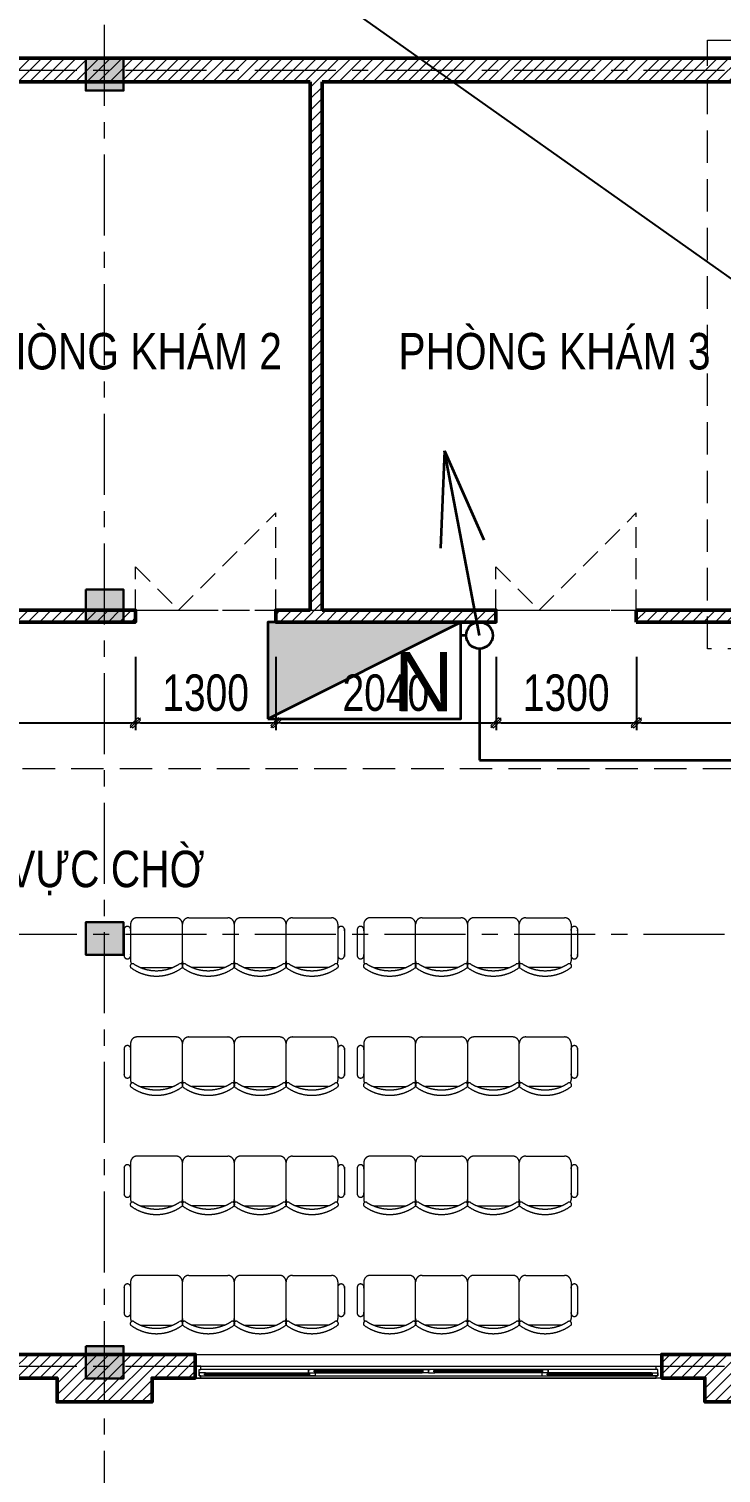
# Model space of a CAD drawing. Header units: millimetres. Extents: x 1109421 to 1726579, y -247837 to 144927.
# Drawn here: x 1552673 to 1559085, y -172402 to -159032 of the extents above; entities that cross this region are included whole.
import ezdxf

# ---------------------------------------------------------------- set-up
doc = ezdxf.new("R2010")
doc.units = ezdxf.units.MM
doc.header["$LTSCALE"] = 600
doc.header["$MEASUREMENT"] = 0
doc.set_wipeout_variables(frame=1)
for name, pattern in [('00_Hidden', [2.4, 1.6, -0.8]), ('CENTER', [2, 1.25, -0.25, 0.25, -0.25]), ('HIDDEN', [0.375, 0.25, -0.125])]:
    doc.linetypes.add(name, pattern=pattern)
doc.layers.get('0').update_dxf_attribs({"lineweight": 0})
doc.layers.get('Defpoints').update_dxf_attribs({"lineweight": 0})
for name, color, linetype, lineweight in [('0.15_Cua', 144, 'Continuous', 15), ('cat1', 30, 'Continuous', 50), ('cat2', 22, 'Continuous', 30), ('dim', 144, 'Continuous', 13), ('hatch1', 136, 'Continuous', 9), ('LC MANH DUT', 35, 'HIDDEN', 5), ('LC Text2', 7, 'Continuous', 25), ('Noi that', 35, 'Continuous', 9), ('PCCC - CHUA CHAY - ONG D80', 30, 'Continuous', 35), ('PCCC - CHUACHAY - ONG D40', 6, 'Continuous', 35), ('PCCC - CHUACHAY - THIETBI', 1, 'Continuous', 35), ('PCCC-CHUACHAY-THIETBI', 1, 'Continuous', 35), ('thay1', 63, 'Continuous', 18), ('truc', 76, 'CENTER', 9)]:
    doc.layers.add(name, color=color, linetype=linetype, lineweight=lineweight)
doc.layers.add('KCS_Plotter', color=11, linetype='Continuous', plot=False)
doc.styles.add('chu theo TCVN', font='arial.ttf')
doc.styles.add('HOATBIF', font='hoatbif.shx', dxfattribs={"width": 0.8})
doc.styles.add('T2', font='VHARIAL.TTF', dxfattribs={"width": 0.8})
doc.dimstyles.new('1-135', dxfattribs={"dimscale": 135, "dimtxt": 2.5, "dimasz": 0.35, "dimexe": 0.5, "dimexo": 0, "dimgap": 0.8, "dimtad": 1, "dimdec": 0, "dimzin": 0, "dimdsep": 46, "dimtxsty": 'HOATBIF', "dimblk1": 'DOT', "dimblk2": 'DOT', "dimsah": 1, "dimcen": -1, "dimdle": 1, "dimclrd": 256, "dimclre": 256, "dimclrt": 4, "dimadec": 3, "dimazin": 2, "dimtfac": 0.333333, "dimtdec": 0, "dimtix": 1, "dimtmove": 2, "dimatfit": 3, "dimldrblk": 'DOT', "dimfxl": 1, "dimtvp": 0.833333, "dimtolj": 1, "dimtzin": 0, "dimarcsym": 0})

# ---------------------------------------------------------------- blocks, each defined once
blk = doc.blocks.new('HOP CUU HOA')
at = {"layer": 'PCCC-CHUACHAY-THIETBI'}
blk.add_hatch(color=256, dxfattribs=at).paths.add_polyline_path([(8, 4), (0, 4), (0, 0)])
blk.add_line((0, 0), (8, 4), dxfattribs=at)
blk.add_lwpolyline([(0, 0), (8, 0), (8, 4), (0, 4)], close=True, dxfattribs=at)
blk = doc.blocks.new('dfdfdffđ')
at = {"layer": 'Noi that', "linetype": '00_Hidden'}
for p, q in [((954257, -6273), (954257, -6613)), ((954677, -6213), (954317, -6213)), ((954737, -6613), (954737, -6273)), ((954737, -6613), (954737, -6273)), ((954797, -6213), (955157, -6213)), ((955217, -6273), (955217, -6613)), ((955217, -6273), (955217, -6613)), ((955637, -6213), (955277, -6213)), ((955697, -6613), (955697, -6273)), ((955697, -6613), (955697, -6273)), ((955757, -6213), (956117, -6213)), ((956177, -6273), (956177, -6613)), ((954197, -6316), (954197, -6571)), ((956237, -6316), (956237, -6571)), ((954348, -6673), (954646, -6673)), ((955126, -6673), (954828, -6673)), ((955308, -6673), (955606, -6673)), ((956086, -6673), (955788, -6673))]:
    blk.add_line(p, q, dxfattribs=at)
for centre, radius, start, end in [((954317, -6273), 60, 90, 180), ((954677, -6273), 60, 0, 90), ((954797, -6273), 60, 90, 180), ((955157, -6273), 60, 0, 90), ((955277, -6273), 60, 90, 180), ((955637, -6273), 60, 0, 90), ((955757, -6273), 60, 90, 180), ((956117, -6273), 60, 0, 90), ((954227, -6324), 31.2, 343.7398, 196.2602), ((956207, -6324), 31.2, 343.7398, 196.2602), ((954227, -6562), 31.2, 163.7398, 16.2602), ((954275, -6660), 21.9, 57.9726, 216.6901), ((954317, -6613), 60, 180, 207.5844), ((954497, -6353), 400, 233.1301, 306.8699), ((954497, -6310), 393, 237.5758, 302.4242), ((954720, -6660), 21.9, 323.3099, 122.0274), ((954677, -6613), 60, 332.4156, 0), ((954755, -6660), 21.9, 57.9726, 216.6901), ((954797, -6613), 60, 180, 207.5844), ((954977, -6353), 400, 233.1301, 306.8699), ((954977, -6310), 393, 237.5758, 302.4242), ((955200, -6660), 21.9, 323.3099, 122.0274), ((955157, -6613), 60, 332.4156, 0), ((955235, -6660), 21.9, 57.9726, 216.6901), ((955277, -6613), 60, 180, 207.5844), ((955457, -6353), 400, 233.1301, 306.8699), ((955457, -6310), 393, 237.5758, 302.4242), ((955680, -6660), 21.9, 323.3099, 122.0274), ((955637, -6613), 60, 332.4156, 0), ((955715, -6660), 21.9, 57.9726, 216.6901), ((955757, -6613), 60, 180, 207.5844), ((955937, -6353), 400, 233.1301, 306.8699), ((955937, -6310), 393, 237.5758, 302.4242), ((956160, -6660), 21.9, 323.3099, 122.0274), ((956117, -6613), 60, 332.4156, 0), ((956207, -6562), 31.2, 163.7398, 16.2602)]:
    blk.add_arc(centre, radius, start, end, dxfattribs=at)
blk = doc.blocks.new('*U604')
for p, q in [((50, 0), (4270, 0)), ((50, -110), (4270, -110)), ((95, -20), (1050, -20)), ((1110, -50), (2100, -50)), ((1110, -80), (2100, -80)), ((3210, -50), (2220, -50)), ((3210, -80), (2220, -80)), ((4225, -20), (3270, -20)), ((4225, -50), (3270, -50))]:
    blk.add_line(p, q)
at = {"color": 8, "lineweight": 5}
for p, q in [((50, -20), (4270, -20)), ((4270, -80), (50, -80)), ((95, -30), (1050, -30)), ((95, -40), (1050, -40)), ((95, -50), (1050, -50)), ((1110, -60), (2100, -60)), ((1110, -70), (2100, -70)), ((3210, -60), (2220, -60)), ((3210, -70), (2220, -70)), ((4225, -30), (3270, -30)), ((4225, -40), (3270, -40))]:
    blk.add_line(p, q, dxfattribs=at)
for points in [[(50, -20), (35, -20), (35, -80), (50, -80), (50, -110), (0, -110), (0, 0), (0, 0), (0, 0), (50, 0), (50, -20), (35, -20)], [(4270, -20), (4285, -20), (4285, -80), (4270, -80), (4270, -110), (4320, -110), (4320, 0), (4320, 0), (4320, 0), (4270, 0), (4270, -20), (4285, -20)], [(95, -40), (95, -50), (35, -50), (35, -20), (95, -20), (95, -30), (85, -30), (85, -40), (95, -40)], [(1050, -40), (1050, -50), (1110, -50), (1110, -20), (1050, -20), (1050, -30), (1060, -30), (1060, -40), (1050, -40)], [(1110, -70), (1110, -80), (1050, -80), (1050, -50), (1110, -50), (1110, -60), (1100, -60), (1100, -70), (1110, -70)], [(1050, -50), (1050, -80), (1065, -80)], [(2100, -70), (2100, -80), (2160, -80), (2160, -50), (2100, -50), (2100, -60), (2110, -60), (2110, -70), (2100, -70)], [(2160, -50), (2160, -80), (2145, -80)], [(2160, -50), (2160, -80), (2175, -80)], [(2220, -70), (2220, -80), (2160, -80), (2160, -50), (2220, -50), (2220, -60), (2210, -60), (2210, -70), (2220, -70)], [(3270, -40), (3270, -50), (3210, -50), (3210, -20), (3270, -20), (3270, -30), (3260, -30), (3260, -40), (3270, -40)], [(3210, -70), (3210, -80), (3270, -80), (3270, -50), (3210, -50), (3210, -60), (3220, -60), (3220, -70), (3210, -70)], [(3270, -50), (3270, -80), (3255, -80)], [(4225, -40), (4225, -50), (4285, -50), (4285, -20), (4225, -20), (4225, -30), (4235, -30), (4235, -40), (4225, -40)]]:
    blk.add_lwpolyline(points)
for centre, start, end in [((94, -32), 14.2151, 83.5658), ((94, -38), 276.4342, 345.7849), ((1051, -32), 96.4342, 165.7849), ((1051, -38), 194.2151, 263.5658), ((1109, -62), 14.2151, 83.5658), ((1109, -68), 276.4342, 345.7849), ((2101, -62), 96.4342, 165.7849), ((2101, -68), 194.2151, 263.5658), ((2219, -62), 14.2151, 83.5658), ((2219, -68), 276.4342, 345.7849), ((3211, -62), 96.4342, 165.7849), ((3211, -68), 194.2151, 263.5658), ((3269, -32), 14.2151, 83.5658), ((3269, -38), 276.4342, 345.7849), ((4226, -32), 96.4342, 165.7849), ((4226, -38), 194.2151, 263.5658)]:
    blk.add_arc(centre, 8.25, start, end, dxfattribs=at)
blk = doc.blocks.new('DOT')
at = {"layer": 'dim'}
for p, q in [((-3, 0), (3, 0)), ((-1, -1), (1, 1))]:
    blk.add_line(p, q, dxfattribs=at)
blk.add_lwpolyline([(0.5, 1), (-1, -0.5), (-0.5, -1), (1, 0.5)], close=True, dxfattribs=at)
blk = doc.blocks.new('*D1529')
at = {"layer": 'Defpoints', "color": 0, "transparency": 16777216}
for p in [(1550275, -164844), (1553660, -164844), (1553660, -165456)]:
    blk.add_point(p, dxfattribs=at)
at = {"layer": 'dim', "lineweight": -2, "transparency": 16777216}
for p, q in [((1550275, -164844), (1550275, -165523)), ((1553660, -164844), (1553660, -165523)), ((1550322, -165456), (1553612, -165456))]:
    blk.add_line(p, q, dxfattribs=at)
at = {"layer": 'dim', "lineweight": -2, "transparency": 16777216, "xscale": 47.25, "yscale": 47.25, "zscale": 47.25, "rotation": 180}
blk.add_blockref('DOT', (1550275, -165456), dxfattribs=at)
at = {"layer": 'dim', "lineweight": -2, "transparency": 16777216, "xscale": 47.25, "yscale": 47.25, "zscale": 47.25}
blk.add_blockref('DOT', (1553660, -165456), dxfattribs=at)
at = {"layer": 'dim', "color": 4, "transparency": 16777216, "insert": (1551967, -165179), "char_height": 337.5, "attachment_point": 5, "style": 'HOATBIF'}
blk.add_mtext('\\A1;3385', dxfattribs=at)
blk = doc.blocks.new('_Dot')
at = {"color": 0, "linetype": 'ByBlock', "lineweight": -2}
blk.add_line((-0.5, 0), (-1, 0), dxfattribs=at)
at = {"color": 0, "linetype": 'ByBlock', "const_width": 0.5}
blk.add_lwpolyline([(-0.25, 0, 1), (0.25, 0, 1)], format="xyb", close=True, dxfattribs=at)
blk = doc.blocks.new('*D1530')
at = {"layer": 'Defpoints', "color": 0, "transparency": 16777216}
for p in [(1553660, -164844), (1554960, -164844), (1554960, -165456)]:
    blk.add_point(p, dxfattribs=at)
at = {"layer": 'dim', "lineweight": -2, "transparency": 16777216}
for p, q in [((1553660, -164844), (1553660, -165523)), ((1554960, -164844), (1554960, -165523)), ((1553707, -165456), (1554912, -165456))]:
    blk.add_line(p, q, dxfattribs=at)
at = {"layer": 'dim', "lineweight": -2, "transparency": 16777216, "xscale": 47.25, "yscale": 47.25, "zscale": 47.25, "rotation": 180}
blk.add_blockref('DOT', (1553660, -165456), dxfattribs=at)
at = {"layer": 'dim', "lineweight": -2, "transparency": 16777216, "xscale": 47.25, "yscale": 47.25, "zscale": 47.25}
blk.add_blockref('DOT', (1554960, -165456), dxfattribs=at)
at = {"layer": 'dim', "color": 4, "transparency": 16777216, "insert": (1554310, -165179), "char_height": 337.5, "attachment_point": 5, "style": 'HOATBIF'}
blk.add_mtext('\\A1;1300', dxfattribs=at)
blk = doc.blocks.new('*D1531')
at = {"layer": 'Defpoints', "color": 0, "transparency": 16777216}
for p in [(1554960, -164844), (1557000, -164844), (1557000, -165456)]:
    blk.add_point(p, dxfattribs=at)
at = {"layer": 'dim', "lineweight": -2, "transparency": 16777216}
for p, q in [((1554960, -164844), (1554960, -165523)), ((1557000, -164844), (1557000, -165523)), ((1555007, -165456), (1556952, -165456))]:
    blk.add_line(p, q, dxfattribs=at)
at = {"layer": 'dim', "lineweight": -2, "transparency": 16777216, "xscale": 47.25, "yscale": 47.25, "zscale": 47.25, "rotation": 180}
blk.add_blockref('DOT', (1554960, -165456), dxfattribs=at)
at = {"layer": 'dim', "lineweight": -2, "transparency": 16777216, "xscale": 47.25, "yscale": 47.25, "zscale": 47.25}
blk.add_blockref('DOT', (1557000, -165456), dxfattribs=at)
at = {"layer": 'dim', "color": 4, "transparency": 16777216, "insert": (1555980, -165179), "char_height": 337.5, "attachment_point": 5, "style": 'HOATBIF'}
blk.add_mtext('\\A1;2040', dxfattribs=at)
blk = doc.blocks.new('*D1532')
at = {"layer": 'Defpoints', "color": 0, "transparency": 16777216}
for p in [(1557000, -164844), (1558300, -164844), (1558300, -165456)]:
    blk.add_point(p, dxfattribs=at)
at = {"layer": 'dim', "lineweight": -2, "transparency": 16777216}
for p, q in [((1557000, -164844), (1557000, -165523)), ((1558300, -164844), (1558300, -165523)), ((1557047, -165456), (1558252, -165456))]:
    blk.add_line(p, q, dxfattribs=at)
at = {"layer": 'dim', "lineweight": -2, "transparency": 16777216, "xscale": 47.25, "yscale": 47.25, "zscale": 47.25, "rotation": 180}
blk.add_blockref('DOT', (1557000, -165456), dxfattribs=at)
at = {"layer": 'dim', "lineweight": -2, "transparency": 16777216, "xscale": 47.25, "yscale": 47.25, "zscale": 47.25}
blk.add_blockref('DOT', (1558300, -165456), dxfattribs=at)
at = {"layer": 'dim', "color": 4, "transparency": 16777216, "insert": (1557650, -165179), "char_height": 337.5, "attachment_point": 5, "style": 'HOATBIF'}
blk.add_mtext('\\A1;1300', dxfattribs=at)
blk = doc.blocks.new('*D1533')
at = {"layer": 'Defpoints', "color": 0, "transparency": 16777216}
for p in [(1558300, -164844), (1562765, -164844), (1562765, -165456)]:
    blk.add_point(p, dxfattribs=at)
at = {"layer": 'dim', "lineweight": -2, "transparency": 16777216}
for p, q in [((1558300, -164844), (1558300, -165523)), ((1562765, -164844), (1562765, -165523)), ((1558347, -165456), (1562717, -165456))]:
    blk.add_line(p, q, dxfattribs=at)
at = {"layer": 'dim', "lineweight": -2, "transparency": 16777216, "xscale": 47.25, "yscale": 47.25, "zscale": 47.25, "rotation": 180}
blk.add_blockref('DOT', (1558300, -165456), dxfattribs=at)
at = {"layer": 'dim', "lineweight": -2, "transparency": 16777216, "xscale": 47.25, "yscale": 47.25, "zscale": 47.25}
blk.add_blockref('DOT', (1562765, -165456), dxfattribs=at)
at = {"layer": 'dim', "color": 4, "transparency": 16777216, "insert": (1560532, -165179), "char_height": 337.5, "attachment_point": 5, "style": 'HOATBIF'}
blk.add_mtext('\\A1;4465', dxfattribs=at)
blk = doc.blocks.new('COT BT')
at = {"layer": 'cat2', "ltscale": 2}
h = blk.add_hatch(color=256, dxfattribs=at)
h.dxf.hatch_style = 1
h.paths.add_polyline_path([(240, 190), (-110, 190), (-110, -110), (240, -110)])
blk.add_lwpolyline([(-110, 190), (240, 190), (240, -110), (-110, -110)], close=True, dxfattribs=at)

msp = doc.modelspace()

# ---------------------------------------------------------------- linework, layer by layer
at = {"layer": 'cat1'}
for p, q in [((1547264.6, -159302.7), (1589284.6, -159302.7)), ((1551469.6, -159522.7), (1555279.6, -159522.7)), ((1555389.6, -159522.7), (1559264.6, -159522.7)), ((1558299.6, -164522.7), (1558299.6, -164412.7)), ((1559264.6, -164412.7), (1558299.6, -164412.7)), ((1562764.6, -164522.7), (1558299.6, -164522.7))]:
    msp.add_line(p, q, dxfattribs=at)
for points in [[(1555279.6, -164412.7), (1555279.6, -159522.7)], [(1555389.6, -159522.7), (1555389.6, -164412.7)], [(1551469.6, -164412.7), (1553659.6, -164412.7), (1553659.6, -164522.7), (1551469.6, -164522.7)], [(1552934.6, -171302.7), (1553814.6, -171302.7), (1554214.6, -171302.7), (1554214.6, -171522.7), (1553814.6, -171522.7), (1553814.6, -171742.7), (1552934.6, -171742.7), (1552934.6, -171522.7), (1552534.6, -171522.7), (1552534.6, -171302.7), (1552934.6, -171302.7)], [(1559814.6, -171302.7), (1558934.6, -171302.7), (1558534.6, -171302.7), (1558534.6, -171522.7), (1558934.6, -171522.7), (1558934.6, -171742.7), (1559814.6, -171742.7), (1559814.6, -171522.7), (1560214.6, -171522.7), (1560214.6, -171302.7), (1559814.6, -171302.7)]]:
    msp.add_lwpolyline(points, dxfattribs=at)
at = {"layer": 'LC MANH DUT', "ltscale": 2}
msp.add_line((1543615.2, -165879), (1592271.3, -165879), dxfattribs=at)
msp.add_lwpolyline([(1558958.1, -159137.1), (1564397.6, -159137.1), (1564397.6, -164772.1), (1558958.1, -164772.1)], close=True, dxfattribs=at)
at = {"layer": 'Noi that', "linetype": '00_Hidden', "ltscale": 0.2}
for p, q in [((1554059.6, -164412.7), (1554959.6, -163512.7)), ((1554959.6, -164412.7), (1554959.6, -163512.7)), ((1557399.6, -164412.7), (1558299.6, -163512.7)), ((1558299.6, -164412.7), (1558299.6, -163512.7)), ((1553659.6, -164412.7), (1553659.6, -164012.7)), ((1553659.6, -164012.7), (1554059.6, -164412.7)), ((1556999.6, -164412.7), (1556999.6, -164012.7)), ((1556999.6, -164012.7), (1557399.6, -164412.7)), ((1553659.6, -164412.7), (1554959.6, -164412.7)), ((1556999.6, -164412.7), (1558299.6, -164412.7))]:
    msp.add_line(p, q, dxfattribs=at)
at = {"layer": 'PCCC - CHUA CHAY - ONG D80'}
msp.add_line((1556846.1, -164769.5), (1556846.1, -165802.5), dxfattribs=at)
msp.add_lwpolyline([(1556846.1, -165802.5), (1577701.1, -165802.5)], dxfattribs=at)
at = {"layer": 'PCCC - CHUACHAY - ONG D40'}
for q in [(1556486.1, -163838.6), (1556886.6, -163762.9)]:
    msp.add_line((1556523.6, -162939.3), q, dxfattribs=at)
at = {"layer": 'thay1'}
msp.add_lwpolyline([(1554214.6, -171302.7), (1558534.6, -171302.7), (1558534.6, -171522.7), (1554214.6, -171522.7)], close=True, dxfattribs=at)
at = {"layer": 'truc'}
for p, q in [((1553374.6, -176545), (1553374.6, -156359.2)), ((1545167.3, -159412.7), (1592138, -159412.7)), ((1545167.3, -164412.7), (1592138, -164412.7)), ((1545167.3, -167412.7), (1592138, -167412.7)), ((1545167.3, -171412.7), (1592138, -171412.7))]:
    msp.add_line(p, q, dxfattribs=at)

# ---------------------------------------------------------------- block references
at = {"layer": '0.15_Cua', "xscale": -1, "rotation": 180}
msp.add_blockref('*U604', (1554214.6, -171522.7), dxfattribs=at)
at = {"layer": 'cat1'}
for name, p in [('COT BT', (1553309.6, -159492.7)), ('COT BT', (1553309.6, -164412.7)), ('dfdfdffđ', (599358.3, -161047.6)), ('dfdfdffđ', (601518.4, -161047.6)), ('dfdfdffđ', (599358.3, -162151.1)), ('dfdfdffđ', (601518.4, -162151.1)), ('dfdfdffđ', (599358.3, -163254.5)), ('dfdfdffđ', (601518.4, -163254.5)), ('dfdfdffđ', (599358.3, -164358)), ('dfdfdffđ', (601518.4, -164358)), ('COT BT', (1553309.6, -171415.1))]:
    msp.add_blockref(name, p, dxfattribs=at)
at = {"layer": 'cat1', "rotation": 180}
msp.add_blockref('COT BT', (1553439.6, -167412.7), dxfattribs=at)

# ---------------------------------------------------------------- texts
at = {"layer": 'LC Text2', "style": 'T2', "width": 0.8}
for s, p in [('phßng kh¸m 2', (1552124.7, -162184.3)), ('phßng kh¸m 3', (1556095.6, -162184.3)), ('khu vùc chê', (1551579.8, -166977.4))]:
    msp.add_text(s, height=337.5, dxfattribs=at).set_placement(p)
at = {"layer": 'PCCC - CHUACHAY - THIETBI', "style": 'chu theo TCVN'}
msp.add_text('N', height=549.3, dxfattribs=at).set_placement((1556055.3, -165350))

# ---------------------------------------------------------------- dimensions: what is measured, and where the dimension line sits
at = {"layer": 'dim'}
for base, p1, p2, picture, middle in [((1553659.6, -165455.9), (1550274.6, -164843.5), (1553659.6, -164843.5), '*D1529', (1551967.1, -165179.1)), ((1558299.6, -165455.9), (1556999.6, -164843.5), (1558299.6, -164843.5), '*D1532', (1557649.6, -165179.1)), ((1562764.6, -165455.9), (1558299.6, -164843.5), (1562764.6, -164843.5), '*D1533', (1560532.1, -165179.1))]:
    dim = msp.add_linear_dim(base=base, p1=p1, p2=p2, dimstyle='1-135', dxfattribs=at)
    dim.commit()
    dim.dimension.update_dxf_attribs({"geometry": picture, "text_midpoint": middle})

# ---------------------------------------------------------------- next in the draw order: block references
at = {"layer": 'PCCC - CHUACHAY - THIETBI', "xscale": 223.7215908244252, "yscale": 223.7215909117367, "zscale": 223.7215909080987}
msp.add_blockref('HOP CUU HOA', (1554884.9, -165417.6), dxfattribs=at)

# ---------------------------------------------------------------- next in the draw order: hatches: boundary and pattern name
at = {"layer": 'hatch1'}
h = msp.add_hatch(dxfattribs=at)
h.set_pattern_fill('ANSI31', color=256, scale=600)
h.set_pattern_definition([(45, (-475069.9, -175305.75), (-53.0330086, 53.0330086), [])])
h.paths.add_polyline_path([(1548144.6, -171522.7), (1548544.6, -171522.7), (1548544.6, -171302.7), (1548144.6, -171302.7), (1547484.6, -171302.7), (1547484.6, -167012.7), (1547264.6, -167012.7), (1547264.6, -171522.7), (1547264.6, -171742.7), (1548144.6, -171742.7)], flags=17)
h.paths.add_polyline_path([(1553814.6, -171522.7), (1554214.6, -171522.7), (1554214.6, -171302.7), (1553814.6, -171302.7), (1552934.6, -171302.7), (1552534.6, -171302.7), (1552534.6, -171522.7), (1552934.6, -171522.7), (1552934.6, -171742.7), (1553814.6, -171742.7)], flags=17)
h.paths.add_polyline_path([(1560214.6, -171302.7), (1559814.6, -171302.7), (1558934.6, -171302.7), (1558534.6, -171302.7), (1558534.6, -171522.7), (1558934.6, -171522.7), (1558934.6, -171742.7), (1559814.6, -171742.7), (1559814.6, -171522.7), (1560214.6, -171522.7)], flags=17)
h.paths.add_polyline_path([(1564534.6, -171302.7), (1564204.6, -171302.7), (1564204.6, -167302.7), (1563984.6, -167302.7), (1563984.6, -171302.7), (1563654.6, -171302.7), (1563254.6, -171302.7), (1563254.6, -171522.7), (1563654.6, -171522.7), (1563654.6, -171742.7), (1564534.6, -171742.7), (1564534.6, -171522.7)], flags=17)
h.paths.add_polyline_path([(1567214.6, -171302.7), (1566334.6, -171302.7), (1566334.6, -171522.7), (1566334.6, -171742.7), (1567214.6, -171742.7)], flags=17)
h.paths.add_polyline_path([(1572814.6, -171302.7), (1572414.6, -171302.7), (1571534.6, -171302.7), (1571534.6, -171522.7), (1571534.6, -171742.7), (1572414.6, -171742.7), (1572414.6, -171522.7), (1572814.6, -171522.7)], flags=17)
h.paths.add_polyline_path([(1578814.6, -171302.7), (1578414.6, -171302.7), (1577534.6, -171302.7), (1577134.6, -171302.7), (1577134.6, -171522.7), (1577534.6, -171522.7), (1577534.6, -171742.7), (1578414.6, -171742.7), (1578414.6, -171522.7), (1578814.6, -171522.7)], flags=17)
h.paths.add_polyline_path([(1584999.6, -171302.7), (1583974.6, -171302.7), (1583974.6, -168652.7), (1583864.6, -168652.7), (1583864.6, -171302.7), (1583399.6, -171302.7), (1583399.6, -171522.7), (1583799.6, -171522.7), (1583799.6, -171962.7), (1584999.6, -171962.7)])
h.paths.add_polyline_path([(1584774.1, -171522.7), (1584774.1, -171742.7), (1584014.1, -171742.7), (1584014.1, -171522.7)], flags=16)
h.paths.add_polyline_path([(1586804.6, -166162.7), (1586584.6, -166162.7), (1586584.6, -167302.7), (1583864.6, -167302.7), (1583864.6, -167652.7), (1583974.6, -167652.7), (1583974.6, -167522.7), (1589064.6, -167522.7), (1589064.6, -171302.7), (1588084.6, -171302.7), (1588084.6, -171962.7), (1589284.6, -171962.7), (1589284.6, -171302.7), (1589284.6, -159302.7), (1547264.6, -159302.7), (1547264.6, -164812.7), (1547484.6, -164812.7), (1547484.6, -164522.7), (1548974.6, -164522.7), (1548974.6, -164412.7), (1547484.6, -164412.7), (1547484.6, -159522.7), (1551359.6, -159522.7), (1551359.6, -164412.7), (1550274.6, -164412.7), (1550274.6, -164522.7), (1551359.6, -164522.7), (1551469.6, -164522.7), (1553659.6, -164522.7), (1553659.6, -164412.7), (1551469.6, -164412.7), (1551469.6, -159522.7), (1555279.6, -159522.7), (1555279.6, -164412.7), (1554959.6, -164412.7), (1554959.6, -164522.7), (1555279.6, -164522.7), (1555389.6, -164522.7), (1556999.6, -164522.7), (1556999.6, -164412.7), (1555389.6, -164412.7), (1555389.6, -159522.7), (1559264.6, -159522.7), (1559264.6, -164412.7), (1558299.6, -164412.7), (1558299.6, -164522.7), (1562764.6, -164522.7), (1562764.6, -164412.7), (1559484.6, -164412.7), (1559484.6, -159522.7), (1563984.6, -159522.7), (1563984.6, -164412.7), (1563764.6, -164412.7), (1563764.6, -164522.7), (1564606.4, -164522.7), (1564826.4, -164302.7), (1564204.6, -164302.7), (1564204.6, -159522.7), (1566664.6, -159522.7), (1566664.6, -164302.7), (1565986.4, -164302.7), (1566206.4, -164522.7), (1566884.6, -164522.7), (1569094.6, -164522.7), (1569094.6, -164412.7), (1566884.6, -164412.7), (1566884.6, -159522.7), (1571864.6, -159522.7), (1571864.6, -164412.7), (1570394.6, -164412.7), (1570394.6, -164522.7), (1573694.6, -164522.7), (1573694.6, -164412.7), (1572084.6, -164412.7), (1572084.6, -159522.7), (1576484.6, -159522.7), (1576484.6, -164412.7), (1574994.6, -164412.7), (1574994.6, -164522.7), (1578194.6, -164522.7), (1578194.6, -164412.7), (1576594.6, -164412.7), (1576594.6, -159522.7), (1581144.6, -159522.7), (1581144.6, -164412.7), (1579494.6, -164412.7), (1579494.6, -164522.7), (1581144.6, -164522.7), (1582744.6, -164522.7), (1582744.6, -164302.7), (1581364.6, -164302.7), (1581364.6, -159522.7), (1583864.6, -159522.7), (1583864.6, -164302.7), (1583644.6, -164302.7), (1583644.6, -164522.7), (1584304.6, -164522.7), (1584304.6, -164302.7), (1584084.6, -164302.7), (1584084.6, -159522.7), (1586584.6, -159522.7), (1586584.6, -164302.7), (1585204.6, -164302.7), (1585204.6, -164522.7), (1586584.6, -164522.7), (1586584.6, -165262.7), (1586804.6, -165262.7), (1586804.6, -159522.7), (1589064.6, -159522.7), (1589064.6, -167302.7), (1586804.6, -167302.7)])
h.paths.add_polyline_path([(1588304.6, -171522.7), (1589064.6, -171522.7), (1589064.6, -171742.7), (1588304.6, -171742.7)], flags=16)

# ---------------------------------------------------------------- next in the draw order: linework, layer by layer
at = {"layer": 'cat1'}
for points in [[(1555279.6, -164522.7), (1554959.6, -164522.7), (1554959.6, -164412.7), (1555279.6, -164412.7)], [(1555389.6, -164412.7), (1556999.6, -164412.7), (1556999.6, -164522.7), (1555389.6, -164522.7)], [(1555389.6, -164522.7), (1555279.6, -164522.7)]]:
    msp.add_lwpolyline(points, dxfattribs=at)
at = {"layer": 'KCS_Plotter'}
msp.add_line((1601514.9, -191281.2), (1541307.8, -148706.1), dxfattribs=at)
at = {"layer": 'PCCC - CHUACHAY - ONG D40'}
for p, q in [((1556846.1, -164646.1), (1556523.6, -162939.3)), ((1556722.7, -164646.1), (1556674.7, -164646.1))]:
    msp.add_line(p, q, dxfattribs=at)
msp.add_circle((1556846.1, -164646.1), 123.4, dxfattribs=at)

# ---------------------------------------------------------------- next in the draw order: dimensions: what is measured, and where the dimension line sits
at = {"layer": 'dim'}
for base, p1, p2, picture, middle in [((1554959.6, -165455.9), (1553659.6, -164843.5), (1554959.6, -164843.5), '*D1530', (1554309.6, -165179.1)), ((1556999.6, -165455.9), (1554959.6, -164843.5), (1556999.6, -164843.5), '*D1531', (1555979.6, -165179.1))]:
    dim = msp.add_linear_dim(base=base, p1=p1, p2=p2, dimstyle='1-135', dxfattribs=at)
    dim.commit()
    dim.dimension.update_dxf_attribs({"geometry": picture, "text_midpoint": middle})

doc.saveas('drawing.dxf')
